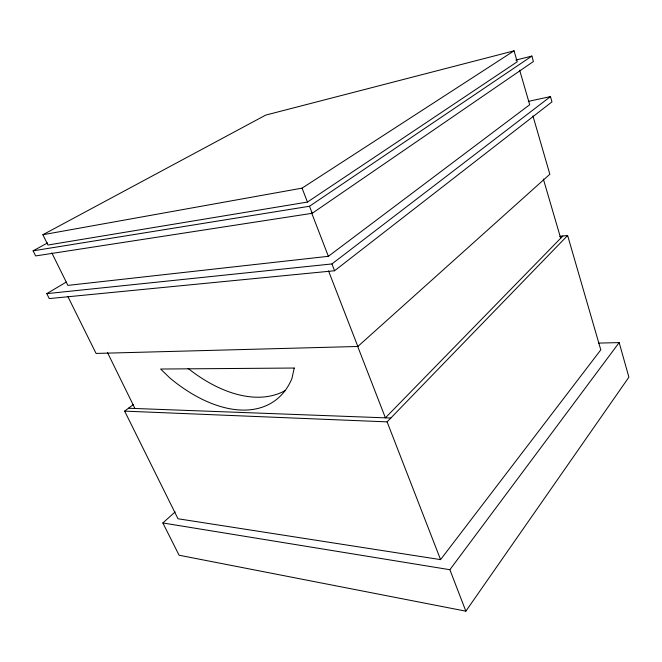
<?xml version="1.0" encoding="UTF-8"?>
<svg xmlns="http://www.w3.org/2000/svg" width="662" height="662" viewBox="0 0 662 662"><rect width="100%" height="100%" fill="white"/><g stroke="black" fill="none" stroke-linecap="round" stroke-linejoin="round"><path stroke-width="0.99" d="M175.149 511.916L162.852 522.963L179.088 555.228L465.858 611.167L628.9 377.175L619.16 342.602L598.556 343.098M465.858 611.167L449.87 569.709L619.16 342.602M133.418 404.507L124.655 411.127L177.995 518.76L440.569 559.622L600.79 349.859L567.624 235.49L559.779 236.334M124.655 411.127L387.105 421.868L567.624 235.49M562.857 236.003L385.408 417.846L357.505 345.961M67.88 296.576L96.064 353.434L357.844 346.474L549.849 174.238L532.935 115.933M66.291 282.07L46.787 293.638L49.269 298.579L334.575 270.75L551.967 101.882L550.478 96.594L528.259 101.394M46.787 293.638L331.952 263.939L550.478 96.594M51.851 252.917L67.872 285.388L328.377 256.31L529.691 104.728L519.67 70.189M47.573 242.913L33.1 250.824L35.657 255.929L312.216 213.296L533.423 61.516L531.876 56.063L515.839 60.093M33.1 250.824L309.502 206.254L531.876 56.063M307.441 202.059L517.229 61.781L514.051 50.833L265.661 115.114L42.881 234.729L47.954 245.023L307.441 202.059L302.071 188.14L514.051 50.833M42.881 234.729L302.071 188.14M128.486 408.239L390.803 418.045M162.852 522.963L449.87 569.709M107.385 352.35L134.932 408.479M328.542 270.957L357.844 346.474M387.105 421.868L440.569 559.622M331.952 263.939L334.575 270.75M309.502 206.254L312.216 213.296M311.57 212.759L328.377 256.31M543.337 178.997L560.697 238.221M285.082 390.63A131.324 79.299 54.6 0 1 188.082 368.403M294.242 368.039L291.925 378.523A133.707 78.67 54.4 0 1 170.101 378.192L160.626 369.032L294.242 368.039"/></g></svg>
